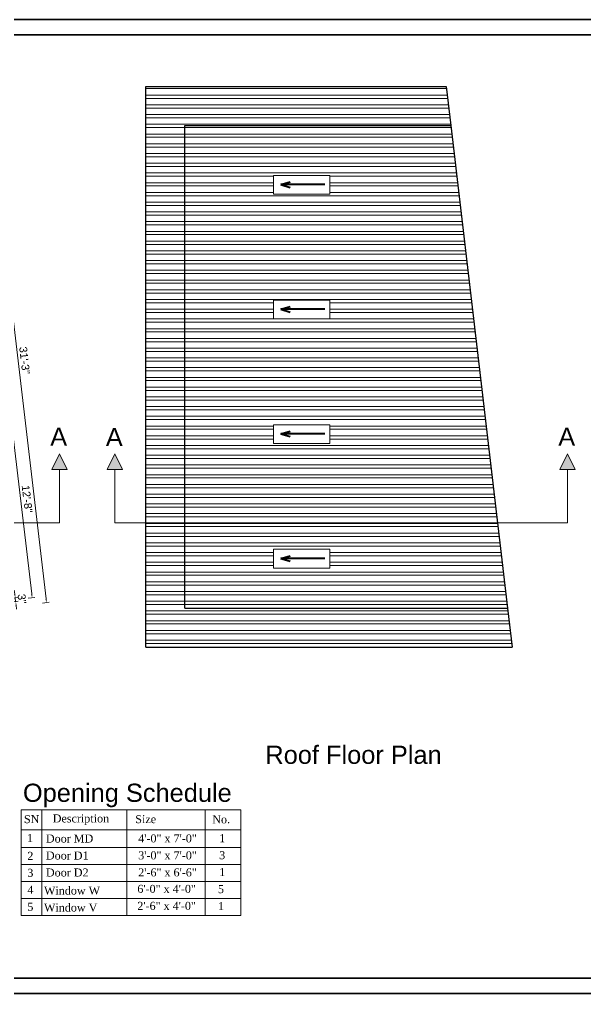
# Model space of a CAD drawing. Header units: inches. Extents: x 54699 to 80583, y -8431 to -3547.
# Drawn here: x 74496 to 74932, y -8431 to -7681 of the extents above; entities that cross this region are included whole.
import ezdxf

# ---------------------------------------------------------------- set-up
doc = ezdxf.new("R2010")
doc.units = ezdxf.units.IN
doc.header["$LTSCALE"] = 0.5
doc.header["$MEASUREMENT"] = 0
doc.header["$PDMODE"] = 66
for name, color, linetype, lineweight in [('DIM_LINE', 173, 'Continuous', 20), ('door', 202, 'Continuous', 5), ('steps', 253, 'Continuous', 20), ('Toilet', 7, 'Continuous', 25), ('WALL - A', 1, 'Continuous', 40)]:
    doc.layers.add(name, color=color, linetype=linetype, lineweight=lineweight)
doc.layers.add('Normal Wall', color=7, linetype='Continuous', lineweight=35, true_color=0xffaf89)
doc.styles.add('Lettring Text', font='arial.ttf')
doc.styles.get("Standard").update_dxf_attribs({"font": 'arial.ttf'})
doc.styles.add('Times', font='times.ttf')
doc.dimstyles.new('Copy of Standard', dxfattribs={"dimtxt": 6, "dimasz": 2.875, "dimexe": 2, "dimexo": 4, "dimgap": 2, "dimtad": 1, "dimdec": 0, "dimrnd": 1, "dimzin": 0, "dimdsep": 46, "dimlunit": 4, "dimtxsty": 'Lettring Text', "dimcen": 0.1, "dimclrd": 7, "dimclre": 7, "dimclrt": 7, "dimazin": 0, "dimtfac": 0.645, "dimtdec": 0, "dimtmove": 1, "dimatfit": 0, "dimfxl": 3, "dimfxlon": 1, "dimtfillclr": 256, "dimtolj": 1, "dimtzin": 0, "dimlwd": -1, "dimlwe": -1, "dimarcsym": 2})
pattern_1 = [(180, (25.959, -2994.1445), (-4e-16, -7.5), []), (180, (23.459, -2991.6445), (-4e-16, -7.5), [])]

# ---------------------------------------------------------------- blocks, each defined once
blk = doc.blocks.new('*D1261')
at = {"layer": 'Defpoints', "color": 0, "transparency": 16777216}
for p in [(74487.75, -7975.4), (74457.53, -7978.96), (74475.31, -8129.96)]:
    blk.add_point(p, dxfattribs=at)
at = {"layer": 'steps', "color": 7, "transparency": 16777216}
for p, q in [((74484.77, -7975.75), (74489.73, -7975.16)), ((74505.19, -8123.54), (74488.08, -7978.25)), ((74502.55, -8126.75), (74507.51, -8126.16))]:
    blk.add_line(p, q, dxfattribs=at)
for points in [[(74488.56, -7978.2), (74487.61, -7978.31), (74487.75, -7975.4)], [(74505.67, -8123.49), (74504.72, -8123.6), (74505.53, -8126.4)]]:
    blk.add_solid(points, dxfattribs=at)
at = {"layer": 'steps', "color": 7, "transparency": 16777216, "insert": (74501.66, -8050.3), "char_height": 6, "attachment_point": 5, "rotation": 276.71641, "style": 'Lettring Text'}
blk.add_mtext('\\A1;12\'-8"', dxfattribs=at)
blk = doc.blocks.new('*D1232')
at = {"layer": 'Defpoints', "color": 0, "transparency": 16777216}
for p in [(74475.13, -8128.46), (74475.49, -8131.46), (74492.85, -8129.41)]:
    blk.add_point(p, dxfattribs=at)
at = {"layer": 'steps', "color": 7, "transparency": 16777216}
for p, q in [((74492.16, -8123.56), (74491.82, -8120.7)), ((74489.52, -8126.76), (74494.48, -8126.18)), ((74492.49, -8126.41), (74492.85, -8129.41)), ((74489.87, -8129.76), (74494.83, -8129.18)), ((74493.18, -8132.27), (74493.52, -8135.12))]:
    blk.add_line(p, q, dxfattribs=at)
for points in [[(74492.63, -8123.5), (74491.68, -8123.61), (74492.49, -8126.41)], [(74493.66, -8132.21), (74492.71, -8132.32), (74492.85, -8129.41)]]:
    blk.add_solid(points, dxfattribs=at)
at = {"layer": 'steps', "color": 7, "transparency": 16777216, "insert": (74497.7, -8127.32), "char_height": 6, "attachment_point": 5, "rotation": 276.71641, "style": 'Lettring Text'}
blk.add_mtext('\\A1;3"', dxfattribs=at)
blk = doc.blocks.new('*D1263')
at = {"layer": 'Defpoints', "color": 0, "transparency": 16777216}
for p in [(74436.56, -7762.46), (74480.37, -8134.46), (74516.59, -8130.19)]:
    blk.add_point(p, dxfattribs=at)
at = {"layer": 'steps', "color": 7, "transparency": 16777216}
for p, q in [((74469.81, -7758.54), (74474.77, -7757.96)), ((74473.12, -7761.04), (74516.26, -8127.33)), ((74513.61, -8130.54), (74518.58, -8129.96))]:
    blk.add_line(p, q, dxfattribs=at)
for points in [[(74473.6, -7760.99), (74472.65, -7761.1), (74472.78, -7758.19)], [(74516.73, -8127.28), (74515.78, -8127.39), (74516.59, -8130.19)]]:
    blk.add_solid(points, dxfattribs=at)
at = {"layer": 'steps', "color": 7, "transparency": 16777216, "insert": (74499.72, -7943.6), "char_height": 6, "attachment_point": 5, "rotation": 276.71641, "style": 'Lettring Text'}
blk.add_mtext('\\A1;31\'-3"', dxfattribs=at)

msp = doc.modelspace()

# ---------------------------------------------------------------- hatches: boundary and pattern name
at = {"linetype": 'ByBlock', "lineweight": 5}
for points in [[(74526.63, -8015.57), (74532.63, -8027.57), (74520.63, -8027.57)], [(74569.26, -8015.57), (74575.26, -8027.57), (74563.26, -8027.57)], [(74918.2, -8015.57), (74924.2, -8027.57), (74912.2, -8027.57)]]:
    msp.add_hatch(color=7, dxfattribs=at).paths.add_polyline_path(points)
at = {"layer": 'DIM_LINE'}
h = msp.add_hatch(dxfattribs=at)
h.set_pattern_fill('ANSI32', color=256, scale=20, angle=135)
h.set_pattern_definition(pattern_1)
h.paths.add_polyline_path([(74623.26, -7762.46), (74828.13, -7762.46), (74824.6, -7732.46), (74593.26, -7732.46), (74593.26, -8068.74), (74623.26, -8068.74)])
h = msp.add_hatch(dxfattribs=at)
h.set_pattern_fill('ANSI32', color=256, scale=20, angle=135)
h.set_pattern_definition(pattern_1)
h.paths.add_polyline_path([(74828.13, -7762.46), (74623.26, -7762.46), (74623.26, -8068.74), (74864.2, -8068.74)])
h.paths.add_polyline_path([(74734.91, -7993.11), (74734.91, -8007.56), (74691.59, -8007.56), (74691.59, -7993.11)], flags=16)
h.paths.add_polyline_path([(74734.91, -7911.56), (74691.59, -7911.56), (74691.59, -7897.11), (74734.91, -7897.11)], flags=16)
h.paths.add_polyline_path([(74734.91, -7815.56), (74691.59, -7815.56), (74691.59, -7801.11), (74734.91, -7801.11)], flags=16)
h = msp.add_hatch(dxfattribs=at)
h.set_pattern_fill('ANSI32', color=256, scale=20, angle=135)
h.set_pattern_definition(pattern_1)
h.paths.add_polyline_path([(74623.26, -8134.46), (74623.26, -8068.74), (74593.26, -8068.74), (74593.26, -8164.46), (74875.47, -8164.46), (74871.94, -8134.46)])
h = msp.add_hatch(dxfattribs=at)
h.set_pattern_fill('ANSI32', color=256, scale=20, angle=135)
h.set_pattern_definition(pattern_1)
h.paths.add_polyline_path([(74864.2, -8068.74), (74623.26, -8068.74), (74623.26, -8134.46), (74871.94, -8134.46)])
h.paths.add_polyline_path([(74734.91, -8103.56), (74691.59, -8103.56), (74691.59, -8089.11), (74734.91, -8089.11)], flags=16)

# ---------------------------------------------------------------- linework, layer by layer
at = {"color": 7, "linetype": 'ByBlock', "lineweight": 5}
for p, q in [((74526.63, -8015.57), (74520.63, -8027.57)), ((74532.63, -8027.57), (74526.63, -8015.57)), ((74569.26, -8015.57), (74563.26, -8027.57)), ((74575.26, -8027.57), (74569.26, -8015.57)), ((74918.2, -8015.57), (74912.2, -8027.57)), ((74924.2, -8027.57), (74918.2, -8015.57)), ((74532.63, -8027.57), (74520.63, -8027.57)), ((74526.63, -8068.74), (74526.63, -8027.57)), ((74575.26, -8027.57), (74563.26, -8027.57)), ((74569.26, -8068.74), (74569.26, -8027.57)), ((74924.2, -8027.57), (74912.2, -8027.57)), ((74918.2, -8068.74), (74918.2, -8027.57)), ((74526.63, -8068.74), (74177.69, -8068.74)), ((74918.2, -8068.74), (74569.26, -8068.74))]:
    msp.add_line(p, q, dxfattribs=at)
at = {"layer": 'DIM_LINE'}
for points in [[(74691.59, -7801.11), (74691.59, -7815.56), (74734.91, -7815.56), (74734.91, -7801.11)], [(74691.59, -7897.11), (74691.59, -7911.56), (74734.91, -7911.56), (74734.91, -7897.11)], [(74691.59, -7993.11), (74691.59, -8007.56), (74734.91, -8007.56), (74734.91, -7993.11)], [(74691.59, -8089.11), (74691.59, -8103.56), (74734.91, -8103.56), (74734.91, -8089.11)]]:
    msp.add_lwpolyline(points, close=True, dxfattribs=at)
at = {"layer": 'door', "ltscale": 0.5}
for points in [[(74734.91, -7801.11), (74734.91, -7815.56), (74691.59, -7815.56), (74691.59, -7801.11)], [(74734.91, -7897.11), (74734.91, -7911.56), (74691.59, -7911.56), (74691.59, -7897.11)], [(74734.91, -7993.11), (74734.91, -8007.56), (74691.59, -8007.56), (74691.59, -7993.11)], [(74734.91, -8089.11), (74734.91, -8103.56), (74691.59, -8103.56), (74691.59, -8089.11)]]:
    msp.add_lwpolyline(points, close=True, dxfattribs=at)
at = {"layer": 'Normal Wall'}
for points in [[(74116.42, -7680.87), (75174.43, -7680.87), (75174.43, -8431.39), (74116.42, -8431.39)], [(74116.42, -7680.87), (75174.43, -7680.87), (75174.43, -8431.39), (74116.42, -8431.39)], [(75162.52, -7692.77), (74140.24, -7692.77), (74140.24, -8419.49), (75162.52, -8419.49)], [(75162.52, -7692.77), (74140.24, -7692.77), (74140.24, -8419.49), (75162.52, -8419.49)]]:
    msp.add_lwpolyline(points, close=True, dxfattribs=at)
at = {"layer": 'steps', "color": 7, "lineweight": 5, "ltscale": 0.3}
for p, q in [((74497.1, -8289.9), (74666.32, -8289.9)), ((74497.1, -8371.17), (74497.1, -8289.9)), ((74513.05, -8289.9), (74513.05, -8371.17)), ((74578.47, -8289.9), (74578.47, -8371.17)), ((74639.01, -8289.9), (74639.01, -8371.17)), ((74666.32, -8289.9), (74666.32, -8371.17)), ((74497.1, -8305.26), (74666.32, -8305.26)), ((74497.1, -8305.26), (74666.32, -8305.26)), ((74497.1, -8318.84), (74666.32, -8318.84)), ((74497.1, -8331.92), (74666.32, -8331.92)), ((74497.1, -8345.01), (74666.32, -8345.01)), ((74497.1, -8358.09), (74666.32, -8358.09)), ((74497.1, -8371.17), (74666.32, -8371.17))]:
    msp.add_line(p, q, dxfattribs=at)
at = {"layer": 'Toilet'}
for p, q in [((74593.26, -8164.46), (74593.26, -7732.46)), ((74593.26, -7732.46), (74824.6, -7732.46)), ((74824.6, -7732.46), (74828.13, -7762.46)), ((74623.26, -8134.46), (74623.26, -7762.46)), ((74623.26, -7762.46), (74828.13, -7762.46)), ((74828.13, -7762.46), (74871.94, -8134.46)), ((74623.26, -8134.46), (74871.94, -8134.46)), ((74871.94, -8134.46), (74875.47, -8164.46)), ((74593.26, -8164.46), (74875.47, -8164.46))]:
    msp.add_line(p, q, dxfattribs=at)
at = {"layer": 'WALL - A'}
for p, q in [((74697.18, -7808.14), (74704.47, -7806.02)), ((74731.15, -7808.14), (74697.18, -7808.14)), ((74697.18, -7808.14), (74704.47, -7810.27)), ((74697.18, -7904.14), (74704.47, -7902.02)), ((74731.15, -7904.14), (74697.18, -7904.14)), ((74697.18, -7904.14), (74704.47, -7906.27)), ((74697.18, -8000.14), (74704.47, -7998.02)), ((74731.15, -8000.14), (74697.18, -8000.14)), ((74697.18, -8000.14), (74704.47, -8002.27)), ((74697.18, -8096.14), (74704.47, -8094.02)), ((74731.15, -8096.14), (74697.18, -8096.14)), ((74697.18, -8096.14), (74704.47, -8098.27))]:
    msp.add_line(p, q, dxfattribs=at)

# ---------------------------------------------------------------- texts
at = {"color": 7, "linetype": 'ByBlock', "lineweight": 5}
msp.add_text('Opening Schedule', height=14, dxfattribs=at).set_placement((74498.46, -8283.7))
at = {"color": 7, "linetype": 'ByBlock', "lineweight": 5, "char_height": 14}
for s, insert, width, attachment_point in [('A', (74532.54, -7995.34), 26.5803, 3), ('A', (74575.38, -7995.63), 26.5803, 3), ('A', (74924.1, -7995.34), 26.5803, 3), ('{\\fArial CE|b0|i0|c0|p34;Roof\\fArial CE|b0|i0|c238|p34; Floor Plan}', (74753.24, -8247.53), 235.547, 5)]:
    msp.add_mtext(s, dxfattribs=dict(at, insert=insert, width=width, attachment_point=attachment_point))
at = {"layer": 'steps', "color": 7, "lineweight": 5, "ltscale": 0.3, "style": 'Times'}
for s, height, p in [('Description', 6.169, (74521.43, -8299.56)), ('SN', 6.169, (74499.24, -8300.12)), ('Size', 6.169, (74585.02, -8300.12)), ('No.', 6.169, (74644.37, -8300.25)), ('1', 6.17, (74501.54, -8314.67)), ('Door MD', 6.169, (74516.17, -8315.05)), ('4\'-0" x 7\'-0"', 6.169, (74587.31, -8314.96)), ('1', 6.17, (74649.69, -8314.8)), ('2', 6.17, (74501.86, -8328.39)), ('Door D1', 6.169, (74516.17, -8328.14)), ('3\'-0" x 7\'-0"', 6.169, (74587.31, -8328.04)), ('3', 6.17, (74649.69, -8327.88)), ('3', 6.17, (74501.86, -8341.47)), ('Door D2', 6.169, (74516.17, -8341.22)), ('2\'-6" x 6\'-6"', 6.169, (74587.31, -8341.13)), ('1', 6.17, (74649.69, -8340.96)), ('4', 6.17, (74501.86, -8354.55)), ('Window W', 6.169, (74514.68, -8355.14)), ('6\'-0" x 4\'-0"', 6.169, (74586.63, -8353.84)), ('5', 6.17, (74648.75, -8354.05)), ('2\'-6" x 4\'-0"', 6.169, (74586.63, -8366.92)), ('5', 6.17, (74501.86, -8367.63)), ('Window V', 6.169, (74514.68, -8368.23)), ('1', 6.17, (74648.75, -8367.13))]:
    msp.add_text(s, height=height, dxfattribs=at).set_placement(p)

# ---------------------------------------------------------------- dimensions: what is measured, and where the dimension line sits
at = {"layer": 'steps'}
for p1, p2, distance, picture, middle in [((74436.56, -7762.46), (74480.37, -8134.46), 36.47, '*D1263', (74499.72, -7943.6)), ((74475.31, -8129.96), (74457.53, -7978.96), -30.43, '*D1261', (74501.66, -8050.3))]:
    dim = msp.add_aligned_dim(p1=p1, p2=p2, distance=distance, dimstyle='Copy of Standard', dxfattribs=at)
    dim.commit()
    dim.dimension.update_dxf_attribs({"geometry": picture, "text_midpoint": middle})
dim = msp.add_linear_dim(base=(74492.85, -8129.41), p1=(74475.13, -8128.46), p2=(74475.49, -8131.46), angle=96.71641, dimstyle='Copy of Standard', dxfattribs=at)
dim.commit()
dim.dimension.update_dxf_attribs({"geometry": '*D1232', "text_midpoint": (74492.67, -8127.91), "dimtype": 160})

doc.saveas('drawing.dxf')
